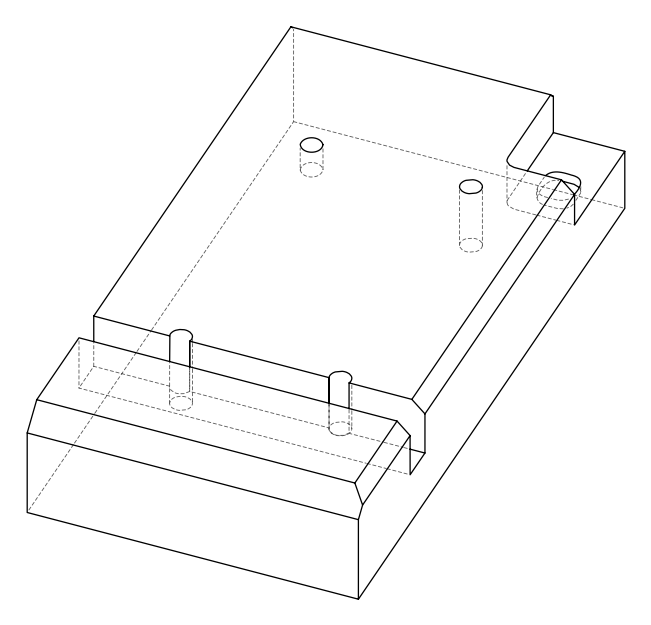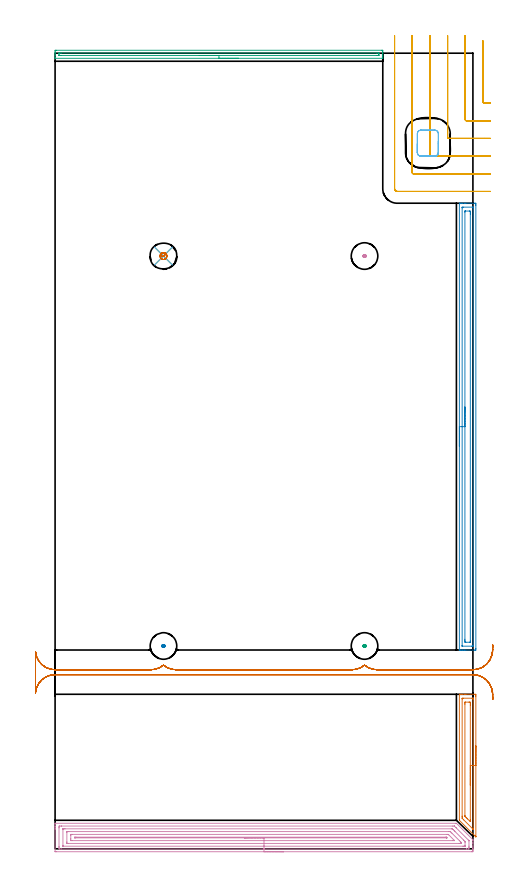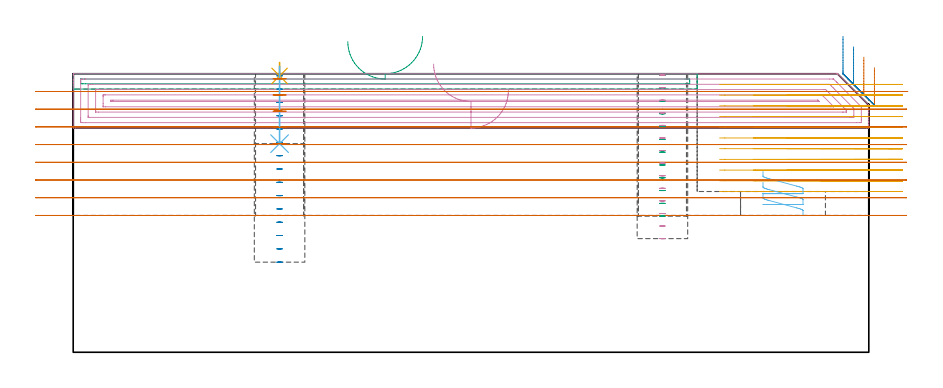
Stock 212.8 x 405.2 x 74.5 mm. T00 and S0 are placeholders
(PLAN: 13 operations, 6 tool changes, 43.7 min)
(1 AREA_MILL | FG_CHAMFER_SURFACE | UGT0205_001 | 1.89 min | 2907 mm3)
(2 AREA_MILL_1 | FG_CHAMFER_SURFACE_1 | UGT0205_001 | 5.7 min | 8397 mm3)
(3 AREA_MILL_2 | FG_CHAMFER_SURFACE_2 | UGT0205_001 | 2.83 min | 1425 mm3)
(4 AREA_MILL_3 | FG_CHAMFER_SURFACE_3 | UGT0205_001 | 10.28 min | 22009 mm3)
(5 MILL_CORNER_NOTCH_RECTANGULAR | CORNER_NOTCH_RECTANGULAR | NXT0201_011 | Follow Part, ap 3, ae 75% | 12.45 min | 109902 mm3)
(6 MILL_RECTANGULAR_POCKET | POCKET_RECTANGULAR_STRAIGHT | NXT0201_011 | Follow Part, ap 3, ae 75% | 0.56 min | 3330 mm3)
(7 MILL_RECTANGULAR_SLOT | SLOT_RECTANGULAR | UGT0201_094 | Follow Part, ap 5, ae 75% | 8.36 min | 182697 mm3)
(8 MILL_BLIND_HOLE_FROM_SOLID_MATERIAL | STEP1POCKET | NXT0201_011 | Spiral | 0.44 min | 4747 mm3)
(9 MILL_BLIND_HOLE_FROM_SOLID_MATERIAL_1 | STEP1POCKET_1 | NXT0201_011 | Spiral | 0.35 min | 3032 mm3)
(10 MILL_BLIND_HOLE_FROM_SOLID_MATERIAL_2 | STEP1POCKET_3 | NXT0201_011 | Spiral | 0.41 min | 6294 mm3)
(11 SPOT_DRILL | STEP1POCKET_2 | NXT0321_9005460120000 | 0.03 min | 0 mm3)
(12 DRILL_BLIND_HOLE_INTO_CENTER | STEP1POCKET_2 | NXT0301_128 | 0.08 min | 1974 mm3)
(13 MILL_ROUGH_BLIND_HOLE_CONTOUR | STEP1POCKET_2 | NXT0201_010 | Spiral | 0.35 min | 701 mm3)
(TOOL UGT0205_001 | Chamfer Mill 20 x 3 x 45 deg. | D20 FL50 Z2)
(TOOL NXT0201_011 | ENDMILL 12mm [2P460-1200-NA 1630] | D12 FL38 Z6)
(TOOL UGT0201_094 | End mill 20 mm | D20 FL38 Z4)
(TOOL NXT0321_9005460120000 | NC Spot Drill, 142deg, 12mm, Carbide, Uncoated | D12 PA142 FL30 Z2)
(TOOL NXT0301_128 | Carbide Drill 12mm [861.1-1200-036A1-GP GC34] | D12 PA150 FL37.4 Z2)
(TOOL NXT0201_010 | ENDMILL 10mm [2P460-1000-NA 1630] | D10 FL30 Z6)
(OP 1 AREA_MILL)
G17 G21 G94 G90
T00 M6
G54
G17 G0 G90 X214.3 Y52.4 S1061 M3
G43 Z84.5 H0
Z76.1
G94 G1 Y52.362 Z75.228 F250.
Y52.248 Z74.364
Y52.059 Z73.512
Y51.797 Z72.68
Y51.463 Z71.874
Y51.06 Z71.1
Y50.592 Z70.364
Y50.06 Z69.672
Y49.471 Z69.029
Y48.828 Z68.44
Y48.136 Z67.908
Y47.4 Z67.44
Y46.626 Z67.037
Y45.82 Z66.703
Y44.988 Z66.441
Y44.137 Z66.252
Y43.272 Z66.138
Y42.4 Z66.1
Y6.171
X214.297 Y6.11 Z66.101
X214.296 Y6.109 Z66.102
X214.289 Y6.11 Z66.109
X214.247 Y6.152 Z66.151
X214.122 Y6.276 Z66.274
X213.992 Y6.407 Z66.406
X213.735 Y6.665 Z66.665
X206.037 Y14.363 Z74.363
X205.905 Y14.505 Z74.49
X205.9 Y14.736 Z74.5
Y78.542
X205.902 Y78.69 Z74.488
X205.96 Y78.693 Z74.431
X206.343 Y78.7 Z74.056
X206.784 Z73.615
X207.418 Z72.977
X208.629 Z71.767
X209.206 Z71.188
X213.675 Y78.699 Z66.722
X214.277 Y78.697 Z66.12
X214.292 Y78.693 Z66.106
X214.297 Y78.095 Z66.103
X214.3 Y77.472 Z66.1
Y42.4
X212.886 Z67.514
Y10.17
X212.884 Y10.066 Z67.516
X212.881 Y9.997 Z67.519
X212.879 Y9.983 Z67.521
X212.877 Z67.523
X212.852 Y10.003 Z67.548
X212.781 Y10.07 Z67.619
X208.114 Y14.736 Z72.286
X207.418 Y15.439 Z72.982
X207.326 Y15.535 Z73.074
X207.321 Y15.628 Z73.079
X207.318 Y15.729 Z73.082
X207.314 Y16.521 Z73.086
Y16.625
X207.315 Y76.311 Z73.085
X207.316 Y76.413 Z73.084
X207.319 Y76.519 Z73.081
X207.328 Y76.69 Z73.072
X207.418 Y76.692 Z72.982
X207.924 Y76.699 Z72.476
X212.392 Y76.7 Z68.008
X212.781 Y76.697 Z67.619
X212.837 Y76.694 Z67.563
X212.869 Y76.69 Z67.531
X212.879 Y76.678 Z67.521
X212.881 Y76.623 Z67.519
X212.885 Y76.415 Z67.515
X212.886 Y76.311 Z67.514
Y76.207
Y42.4
X211.472 Z68.928
X211.471 Y14.736 Z68.929
X211.47 Y14.26 Z68.93
X211.467 Y13.844 Z68.933
Y13.843
X211.458 Y13.844 Z68.942
X210.1 Y15.199 Z70.3
X209.671 Y15.628 Z70.729
X209.206 Y16.096 Z71.194
X208.789 Y16.521 Z71.611
X208.735 Y16.585 Z71.665
X208.733 Y16.641 Z71.667
X208.731 Y16.759 Z71.669
X208.729 Y16.997 Z71.671
Y73.634
X208.73 Y74.109 Z71.67
X208.733 Y74.526 Z71.667
X208.735 Y74.643 Z71.665
X208.746 Y74.69 Z71.654
X208.858 Y74.694 Z71.542
X209.033 Y74.699 Z71.367
X210.82 Z69.58
X210.994 Y74.696 Z69.406
X211.168 Y74.69 Z69.232
X211.465 Y74.675 Z68.935
X211.467 Y74.526 Z68.933
X211.47 Y74.05 Z68.93
X211.471 Y73.634 Z68.929
X211.472 Y73.157 Z68.928
Y42.4
Y41.528 Z68.967
Y40.664 Z69.08
Y39.812 Z69.269
Y38.98 Z69.532
Y38.174 Z69.865
Y37.4 Z70.268
Y36.664 Z70.737
Y35.972 Z71.268
Y35.329 Z71.857
Y34.74 Z72.501
Y34.209 Z73.193
Y33.74 Z73.928
Y33.337 Z74.702
Y33.003 Z75.508
Y32.741 Z76.34
Y32.552 Z77.192
Y32.438 Z78.057
Y32.4 Z78.928
G0 Z84.5
M5
M2
(OP 2 AREA_MILL_1)
G17 G21 G94 G90
T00 M6
G54
G17 G0 G90 X205.9 Y205. S1061 M3
G43 Z84.5 H0
G94 G1 Y205.038 Z83.628 F250.
Y205.152 Z82.763
Y205.341 Z81.912
Y205.603 Z81.08
Y205.937 Z80.274
Y206.34 Z79.5
Y206.808 Z78.764
Y207.34 Z78.072
Y207.929 Z77.429
Y208.572 Z76.84
Y209.264 Z76.308
Y210. Z75.84
Y210.774 Z75.437
Y211.58 Z75.103
Y212.412 Z74.841
Y213.263 Z74.652
Y214.128 Z74.538
Y215. Z74.5
Y328.655
X205.903 Y328.791 Z74.488
X205.93 Y328.796 Z74.461
X205.957 Y328.799 Z74.434
X206.307 Y328.8 Z74.092
X206.836 Z73.563
X207.418 Z72.977
X208.603 Z71.794
X209.206 Z71.188
X213.675 Z66.721
X214.265 Y328.797 Z66.132
X214.291 Y328.793 Z66.106
X214.297 Y328.209 Z66.103
X214.3 Y327.586 Z66.1
Y102.059
X214.298 Y101.791 Z66.102
X214.291 Y101.207 Z66.106
X214.265 Y101.203 Z66.132
X213.675 Y101.2 Z66.721
X209.206 Z71.188
X208.603 Z71.794
X208.312 Z72.084
X207.71 Z72.687
X207.418 Z72.977
X206.836 Z73.563
X206.525 Z73.874
X206.307 Z74.092
X205.957 Y101.201 Z74.434
X205.93 Y101.204 Z74.461
X205.903 Y101.209 Z74.488
X205.9 Y101.345 Z74.5
Y215.
X207.314 Z73.086
Y326.426
X207.315 Y326.529 Z73.085
X207.32 Y326.634 Z73.08
X207.331 Y326.79 Z73.069
X207.418 Y326.793 Z72.982
X207.938 Y326.799 Z72.462
X212.781 Y326.8 Z67.619
X212.835 Y326.798 Z67.565
X212.867 Y326.794 Z67.533
X212.879 Y326.79 Z67.521
X212.882 Y326.738 Z67.518
X212.885 Y326.53 Z67.515
X212.886 Y326.426 Z67.514
Y103.574
X212.885 Y103.471 Z67.515
X212.88 Y103.366 Z67.52
X212.869 Y103.21 Z67.531
X212.781 Y103.207 Z67.619
X212.262 Y103.201 Z68.138
X207.418 Y103.2 Z72.982
X207.365 Y103.202 Z73.035
X207.333 Y103.206 Z73.067
X207.321 Y103.21 Z73.079
X207.318 Y103.262 Z73.082
X207.315 Y103.47 Z73.085
X207.314 Y103.574 Z73.086
Y215.
X208.728 Z71.672
X208.729 Y324.228 Z71.671
X208.731 Y324.643 Z71.669
X208.733 Y324.761 Z71.667
X208.735 Y324.783 Z71.665
X208.788 Y324.79 Z71.612
X208.892 Y324.796 Z71.508
X209.05 Y324.8 Z71.35
X210.994 Y324.799 Z69.406
X211.151 Y324.797 Z69.249
X211.458 Y324.79 Z68.942
X211.464 Y324.643 Z68.936
X211.47 Y324.169 Z68.93
X211.471 Y323.752 Z68.929
X211.472 Y323.276 Z68.928
X211.471 Y105.772 Z68.929
X211.469 Y105.357 Z68.931
X211.467 Y105.238 Z68.933
X211.465 Y105.217 Z68.935
X211.412 Y105.21 Z68.988
X211.308 Y105.204 Z69.092
X211.15 Y105.2 Z69.25
X209.206 Y105.201 Z71.194
X209.049 Y105.203 Z71.351
X208.742 Y105.21 Z71.658
X208.735 Y105.357 Z71.665
X208.73 Y105.831 Z71.67
X208.729 Y106.248 Z71.671
X208.728 Y106.724 Z71.672
Y215.
Y215.872 Z71.71
Y216.736 Z71.823
Y217.588 Z72.012
Y218.42 Z72.275
Y219.226 Z72.608
Y220. Z73.011
Y220.736 Z73.48
Y221.428 Z74.011
Y222.071 Z74.601
Y222.66 Z75.244
Y223.191 Z75.936
Y223.66 Z76.672
Y224.063 Z77.445
Y224.397 Z78.251
Y224.659 Z79.083
Y224.848 Z79.935
Y224.962 Z80.8
Y225. Z81.672
G0 Z84.5
M5
M2
(OP 3 AREA_MILL_2)
G17 G21 G94 G90
T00 M6
G54
G17 G0 G90 X93.45 Y402.6 S1061 M3
G43 Z84.5 H0
G94 G1 X93.412 Z83.628 F250.
X93.298 Z82.763
X93.109 Z81.912
X92.847 Z81.08
X92.513 Z80.274
X92.11 Z79.5
X91.642 Z78.764
X91.11 Z78.072
X90.521 Z77.429
X89.878 Z76.839
X89.186 Z76.308
X88.45 Z75.84
X87.676 Z75.437
X86.87 Z75.103
X86.038 Z74.841
X85.186 Z74.652
X84.322 Z74.538
X83.45 Z74.5
X0.14
X0.01 Y402.603 Z74.488
X0.002 Y402.695 Z74.397
X0. Y402.793 Z74.306
Y404.103 Z72.996
Y404.65 Z72.446
Y404.923 Z72.173
Y405.521 Z71.575
Y405.795 Z71.303
X0.004 Y406.392 Z70.702
X0.01 Y406.692 Z70.403
X0.273 Y406.697 Z70.4
X0.585 Y406.7
X166.315
X166.627 Y406.697
X166.89 Y406.692 Z70.403
X166.9 Y406.392 Z70.702
Y405.795 Z71.303
Y405.521 Z71.575
Y404.923 Z72.173
Y404.65 Z72.446
Y404.103 Z72.996
Y403.455 Z73.644
Y402.793 Z74.306
X166.898 Y402.695 Z74.397
X166.89 Y402.603 Z74.488
X166.76 Y402.6 Z74.5
X83.45
Y404.014 Z73.086
X3.018
X2.367 Y404.016 Z73.084
X2.123 Y404.018 Z73.082
X2.036 Y404.021 Z73.079
X2.009 Y404.029 Z73.071
X2.007 Y404.045 Z73.055
X2.002 Y404.136 Z72.964
X2. Y404.65 Z72.45
Y405.009 Z72.091
X2.003 Y405.129 Z71.971
X2.007 Y405.224 Z71.876
X2.011 Y405.279 Z71.821
X2.043 Y405.28 Z71.82
X2.367 Y405.284 Z71.816
X2.609 Y405.285 Z71.815
X3.258 Y405.286 Z71.814
X163.882
X164.533 Y405.284 Z71.816
X164.777 Y405.282 Z71.818
X164.864 Y405.279 Z71.821
X164.891 Y405.271 Z71.829
X164.893 Y405.255 Z71.845
X164.898 Y405.164 Z71.936
X164.9 Y404.65 Z72.45
Y404.291 Z72.809
X164.897 Y404.171 Z72.929
X164.893 Y404.076 Z73.024
X164.889 Y404.021 Z73.079
X164.857 Y404.02 Z73.08
X164.533 Y404.016 Z73.084
X164.291 Y404.015 Z73.085
X163.642 Y404.014 Z73.086
X83.45
X82.578 Z73.124
X81.714 Z73.238
X80.862 Z73.426
X80.03 Z73.689
X79.224 Z74.023
X78.45 Z74.425
X77.714 Z74.894
X77.022 Z75.425
X76.379 Z76.015
X75.79 Z76.658
X75.258 Z77.35
X74.79 Z78.086
X74.387 Z78.86
X74.053 Z79.666
X73.791 Z80.498
X73.602 Z81.349
X73.488 Z82.214
X73.45 Z83.086
G0 Z84.5
M5
M2
(OP 4 AREA_MILL_3)
G17 G21 G94 G90
T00 M6
G54
G17 G0 G90 X116.4 Y-1.5 S1061 M3
G43 Z84.5 H0
Z70.
G94 G1 X116.362 Z69.128 F250.
X116.248 Z68.264
X116.059 Z67.412
X115.797 Z66.58
X115.463 Z65.774
X115.06 Z65.
X114.591 Z64.264
X114.06 Z63.572
X113.471 Z62.929
X112.828 Z62.34
X112.136 Z61.809
X111.4 Z61.34
X110.626 Z60.937
X109.82 Z60.603
X108.988 Z60.341
X108.136 Z60.152
X107.272 Z60.038
X106.4 Z60.
X0.61
X0.053 Y-1.499 Z59.999
X0.002 Y-1.496 Z60.001
X0. Y-1.409 Z60.088
Y9.756 Z71.25
Y10.321 Z71.817
Y10.646 Z72.142
Y11.211 Z72.707
Y11.536 Z73.031
Y12.581 Z74.08
X0.008 Y12.955 Z74.447
X0.01 Y12.997 Z74.488
X0.163 Y13. Z74.5
X204.156
X204.394 Z74.484
X204.5 Y12.901 Z74.4
X212.689 Y4.711 Z66.209
X212.786 Y4.613 Z66.111
X212.799 Y4.594 Z66.091
X212.8 Y4.393 Z65.892
Y4.242 Z65.742
Y3.285 Z64.785
Y2.634 Z64.13
Y1.419 Z62.916
Y0.854 Z62.349
Y0.246 Z61.742
Y-0.036 Z61.459
Y-0.644 Z60.852
X212.798 Y-0.926 Z60.57
X212.792 Y-1.491 Z60.005
X212.759 Y-1.493 Z60.004
X212.19 Y-1.5 Z60.
X106.4
Y-0.086 Z61.414
X3.288
X2.441 Y-0.082 Z61.418
X2.395 Y-0.079 Z61.421
X2.01 Y-0.036 Z61.464
X2.003 Y0.355 Z61.855
X2.001 Y0.854 Z62.354
X2. Y1.248 Z62.748
X2.001 Y10.646 Z72.146
X2.002 Y11.038 Z72.538
X2.01 Y11.536 Z73.036
X2.352 Y11.579 Z73.079
X2.395 Y11.582 Z73.082
X3.238 Y11.586 Z73.086
X3.288
X202.321
X203.214 Y11.585 Z73.085
X203.263 Y11.583 Z73.083
X203.311 Y11.579 Z73.079
X203.371 Y11.568 Z73.068
X203.406 Y11.536 Z73.036
X204.156 Y10.794 Z72.294
X204.304 Y10.646 Z72.146
X210.535 Y4.415 Z65.915
X210.662 Y4.283 Z65.783
X210.744 Y4.195 Z65.695
X210.79 Y4.142 Z65.642
X210.793 Y4.119 Z65.619
X210.798 Y4.022 Z65.522
X210.8 Y1.35 Z62.85
X210.799 Y0.854 Z62.354
X210.798 Y0.462 Z61.962
X210.79 Y-0.036 Z61.464
X210.448 Y-0.079 Z61.421
X210.405 Y-0.082 Z61.418
X209.562 Y-0.086 Z61.414
X209.512
X106.4
Y1.329 Z62.829
X4.181
X4.042 Y1.33 Z62.83
X4.019 Y1.332 Z62.832
X4.013 Y1.334 Z62.834
X4.01 Y1.349 Z62.849
X4.004 Y1.444 Z62.944
X4.001 Y1.564 Z63.064
X4. Y1.744 Z63.244
X4.001 Y9.935 Z71.435
X4.007 Y10.116 Z71.616
X4.01 Y10.162 Z71.662
X4.027 Y10.165 Z71.665
X4.077 Y10.168 Z71.668
X4.181 Y10.17 Z71.67
X4.657 Y10.171 Z71.671
X5.073 Y10.172 Z71.672
X201.954 Y10.171 Z71.671
X202.162 Y10.169 Z71.669
X202.265 Y10.167 Z71.667
X202.313 Y10.165 Z71.665
X202.37 Y10.12 Z71.62
X202.742 Y9.756 Z71.256
X203.263 Y9.238 Z70.738
X203.635 Y8.866 Z70.366
X208.085 Y4.415 Z65.915
X208.619 Y3.877 Z65.377
X208.788 Y3.701 Z65.201
X208.794 Y3.525 Z65.025
X208.798 Y3.346 Z64.846
X208.8 Y1.744 Z63.244
X208.799 Y1.565 Z63.065
X208.793 Y1.384 Z62.884
X208.79 Y1.338 Z62.838
X208.773 Y1.335 Z62.835
X208.723 Y1.332 Z62.832
X208.619 Y1.33 Z62.83
X208.143 Y1.329 Z62.829
X207.727
X106.4
Y2.743 Z64.243
X6.75
X6.058 Y2.748 Z64.248
X6.02 Y2.749 Z64.249
X6.01 Y2.755 Z64.255
X6.007 Y2.777 Z64.277
X6.003 Y2.879 Z64.379
X6.001 Y3.083 Z64.583
X6. Y3.491 Z64.991
X6.001 Y8.404 Z69.904
X6.003 Y8.618 Z70.118
X6.008 Y8.724 Z70.224
X6.01 Y8.746 Z70.246
X6.025 Y8.75 Z70.25
X6.079 Y8.753 Z70.253
X6.859 Y8.757 Z70.257
X6.968
X200.694
X201.085 Y8.753 Z70.253
X201.276 Y8.75 Z70.25
X201.477 Y8.563 Z70.063
X202.074 Y7.975 Z69.475
X205.941 Y4.11 Z65.61
X206.523 Y3.525 Z65.025
X206.715 Y3.327 Z64.827
X206.782 Y3.257 Z64.757
X206.79 Y3.203 Z64.703
X206.794 Y3.096 Z64.596
X206.796 Y2.882 Z64.382
X206.792 Y2.776 Z64.276
X206.79 Y2.754 Z64.254
X206.775 Y2.75 Z64.25
X206.721 Y2.747 Z64.247
X205.941 Y2.743 Z64.243
X205.832
X106.4
Y4.157 Z65.657
X8.644
X8.009 Y4.158 Z65.658
X8.007 Y4.16 Z65.66
X8.002 Y4.165 Z65.665
X8.001 Y4.415 Z65.915
X8. Y5.057 Z66.557
Y6.837 Z68.337
X8.001 Y7.085 Z68.585
X8.005 Y7.246 Z68.746
X8.01 Y7.325 Z68.825
X8.015 Y7.336 Z68.836
X8.054 Y7.339 Z68.839
X8.127 Y7.341 Z68.841
X8.386 Y7.343 Z68.843
X8.644
X199.692
X199.95 Y7.342 Z68.842
X200.123 Y7.339 Z68.839
X200.254 Y7.335 Z68.835
X200.305 Y7.288 Z68.788
X200.516 Y7.085 Z68.585
X203.263 Y4.338 Z65.838
X203.379 Y4.215 Z65.715
X203.427 Y4.163 Z65.663
X203.408 Y4.16 Z65.66
X203.375 Y4.158 Z65.658
X203.263 Y4.157 Z65.657
X202.629
X106.4
Y5.571 Z67.071
X10.43
X10.161 Y5.573 Z67.073
X10.059 Y5.576 Z67.076
X10.015 Y5.578 Z67.078
X10.01 Y5.601 Z67.101
X10.003 Y5.73 Z67.23
X10.007 Y5.876 Z67.376
X10.01 Y5.919 Z67.419
X10.072 Y5.922 Z67.422
X10.43 Y5.926 Z67.426
X10.697 Y5.928 Z67.428
X199.067
X199.156 Y5.927 Z67.427
X199.2 Y5.924 Z67.424
X199.218 Y5.922 Z67.422
X199.24 Y5.904 Z67.404
X199.322 Y5.827 Z67.327
X199.401 Y5.749 Z67.249
X199.552 Y5.591 Z67.091
X199.564 Y5.576 Z67.076
X199.562 Y5.575 Z67.075
X199.532 Y5.573 Z67.073
X199.485 Y5.572 Z67.072
X199.425 Y5.571 Z67.071
X106.4
X105.528 Z67.109
X104.663 Z67.223
X103.812 Z67.412
X102.98 Z67.674
X102.174 Z68.008
X101.4 Z68.411
X100.664 Z68.88
X99.972 Z69.411
X99.329 Z70.
X98.74 Z70.643
X98.208 Z71.335
X97.74 Z72.071
X97.337 Z72.845
X97.003 Z73.651
X96.741 Z74.483
X96.552 Z75.335
X96.438 Z76.2
X96.4 Z77.071
G0 Z84.5
M5
M2
(OP 5 MILL_CORNER_NOTCH_RECTANGULAR)
G17 G21 G94 G90
T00 M6
G54
G17 G0 G90 X217.9 Y411.361 S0 M3
G43 Z84.5 H1
Z71.636
G94 G1 Y408.361 F250.
Y380.396 F500.
G3 X218.496 Y379.8 R0.6
G2 X218.8 Y379.801 R45.
G1 X221.8 Y379.796 F250.
G0 Z84.5
X208.9 Y414.2
Z71.636
G1 Y411.2
Y371.396 F500.
G3 X209.496 Y370.8 R0.6
G1 X218.733
X218.8
X221.8 Y370.794 F250.
G0 Z84.5
X199.9 Y414.2
Z71.636
G1 Y411.2
Y362.396 F500.
G3 X200.496 Y361.8 R0.6
G1 X218.733
X218.8
X221.8 Y361.792 F250.
G0 Z84.5
X190.9 Y414.2
Z71.636
G1 Y411.2
Y353.396 F500.
G3 X191.496 Y352.8 R0.6
G1 X218.733
X218.8
X221.8 Y352.789 F250.
G0 Z84.5
X181.9 Y414.2
Z71.636
G1 Y411.2
Y344.396 F500.
G3 X182.496 Y343.8 R0.6
G1 X218.733
X218.8
X221.8 Y343.777 F250.
G0 Z84.5
X172.9 Y414.2
Z71.636
G1 Y411.2
Y336.2 F500.
G3 X174.3 Y334.8 R1.4
G1 X218.733
X221.733 F250.
G0 Z84.5
X217.9 Y411.361
Z68.773
G1 Y408.361
Y380.396 F500.
G3 X218.496 Y379.8 R0.6
G2 X218.8 Y379.801 R45.
G1 X221.8 F250.
G0 Z84.5
X208.9 Y414.2
Z68.773
G1 Y411.2
Y371.396 F500.
G3 X209.496 Y370.8 R0.6
G1 X218.8
X221.8 F250.
G0 Z84.5
X199.9 Y414.2
Z68.773
G1 Y411.2
Y362.396 F500.
G3 X200.496 Y361.8 R0.6
G1 X218.8
X221.8 F250.
G0 Z84.5
X190.9 Y414.2
Z68.773
G1 Y411.2
Y353.396 F500.
G3 X191.496 Y352.8 R0.6
G1 X218.8
X221.8 F250.
G0 Z84.5
X181.9 Y414.2
Z68.773
G1 Y411.2
Y344.396 F500.
G3 X182.496 Y343.8 R0.6
G1 X218.8
X221.8 F250.
G0 Z84.5
X172.9 Y414.2
Z68.773
G1 Y411.2
Y336.2 F500.
G3 X174.3 Y334.8 R1.4
G1 X218.8
X221.8 F250.
G0 Z84.5
X217.9 Y411.361
Z65.909
G1 Y408.361
Y380.396 F500.
G3 X218.496 Y379.8 R0.6
G2 X218.8 Y379.801 R45.
G1 X221.8 F250.
G0 Z84.5
X208.9 Y414.2
Z65.909
G1 Y411.2
Y371.396 F500.
G3 X209.496 Y370.8 R0.6
G1 X218.8
X221.8 F250.
G0 Z84.5
X199.9 Y414.2
Z65.909
G1 Y411.2
Y362.396 F500.
G3 X200.496 Y361.8 R0.6
G1 X218.8
X221.8 F250.
G0 Z84.5
X190.9 Y414.2
Z65.909
G1 Y411.2
Y353.396 F500.
G3 X191.496 Y352.8 R0.6
G1 X218.8
X221.8 F250.
G0 Z84.5
X181.9 Y414.2
Z65.909
G1 Y411.2
Y344.396 F500.
G3 X182.496 Y343.8 R0.6
G1 X218.8
X221.8 F250.
G0 Z84.5
X172.9 Y414.2
Z65.909
G1 Y411.2
Y336.2 F500.
G3 X174.3 Y334.8 R1.4
G1 X218.8
X221.8 F250.
G0 Z84.5
X217.9 Y411.361
Z63.045
G1 Y408.361
Y380.396 F500.
G3 X218.496 Y379.8 R0.6
G2 X218.8 Y379.801 R45.
G1 X221.8 F250.
G0 Z84.5
X208.9 Y414.2
Z63.045
G1 Y411.2
Y371.396 F500.
G3 X209.496 Y370.8 R0.6
G1 X218.8
X221.8 F250.
G0 Z84.5
X199.9 Y414.2
Z63.045
G1 Y411.2
Y362.396 F500.
G3 X200.496 Y361.8 R0.6
G1 X218.8
X221.8 F250.
G0 Z84.5
X190.9 Y414.2
Z63.045
G1 Y411.2
Y353.396 F500.
G3 X191.496 Y352.8 R0.6
G1 X218.8
X221.8 F250.
G0 Z84.5
X181.9 Y414.2
Z63.045
G1 Y411.2
Y344.396 F500.
G3 X182.496 Y343.8 R0.6
G1 X218.8
X221.8 F250.
G0 Z84.5
X172.9 Y414.2
Z63.045
G1 Y411.2
Y336.2 F500.
G3 X174.3 Y334.8 R1.4
G1 X218.8
X221.8 F250.
G0 Z84.5
X217.9 Y411.361
Z60.182
G1 Y408.361
Y380.396 F500.
G3 X218.496 Y379.8 R0.6
G2 X218.8 Y379.801 R45.
G1 X221.8 F250.
G0 Z84.5
X208.9 Y414.2
Z60.182
G1 Y411.2
Y371.396 F500.
G3 X209.496 Y370.8 R0.6
G1 X218.8
X221.8 F250.
G0 Z84.5
X199.9 Y414.2
Z60.182
G1 Y411.2
Y362.396 F500.
G3 X200.496 Y361.8 R0.6
G1 X218.8
X221.8 F250.
G0 Z84.5
X190.9 Y414.2
Z60.182
G1 Y411.2
Y353.396 F500.
G3 X191.496 Y352.8 R0.6
G1 X218.8
X221.8 F250.
G0 Z84.5
X181.9 Y414.2
Z60.182
G1 Y411.2
Y344.396 F500.
G3 X182.496 Y343.8 R0.6
G1 X218.8
X221.8 F250.
G0 Z84.5
X172.9 Y414.2
Z60.182
G1 Y411.2
Y336.2 F500.
G3 X174.3 Y334.8 R1.4
G1 X218.8
X221.8 F250.
G0 Z84.5
X217.9 Y411.361
Z57.318
G1 Y408.361
Y380.396 F500.
G3 X218.496 Y379.8 R0.6
G2 X218.8 Y379.801 R45.
G1 X221.8 F250.
G0 Z84.5
X208.9 Y414.2
Z57.318
G1 Y411.2
Y371.396 F500.
G3 X209.496 Y370.8 R0.6
G1 X218.8
X221.8 F250.
G0 Z84.5
X199.9 Y414.2
Z57.318
G1 Y411.2
Y362.396 F500.
G3 X200.496 Y361.8 R0.6
G1 X218.8
X221.8 F250.
G0 Z84.5
X190.9 Y414.2
Z57.318
G1 Y411.2
Y353.396 F500.
G3 X191.496 Y352.8 R0.6
G1 X218.8
X221.8 F250.
G0 Z84.5
X181.9 Y414.2
Z57.318
G1 Y411.2
Y344.396 F500.
G3 X182.496 Y343.8 R0.6
G1 X218.8
X221.8 F250.
G0 Z84.5
X172.9 Y414.2
Z57.318
G1 Y411.2
Y336.2 F500.
G3 X174.3 Y334.8 R1.4
G1 X218.8
X221.8 F250.
G0 Z84.5
X217.9 Y411.361
Z54.455
G1 Y408.361
Y380.396 F500.
G3 X218.496 Y379.8 R0.6
G2 X218.8 Y379.801 R45.
G1 X221.8 F250.
G0 Z84.5
X208.9 Y414.2
Z54.455
G1 Y411.2
Y371.396 F500.
G3 X209.496 Y370.8 R0.6
G1 X218.8
X221.8 F250.
G0 Z84.5
X199.9 Y414.2
Z54.455
G1 Y411.2
Y362.396 F500.
G3 X200.496 Y361.8 R0.6
G1 X218.8
X221.8 F250.
G0 Z84.5
X190.9 Y414.2
Z54.455
G1 Y411.2
Y353.396 F500.
G3 X191.496 Y352.8 R0.6
G1 X218.8
X221.8 F250.
G0 Z84.5
X181.9 Y414.2
Z54.455
G1 Y411.2
Y344.396 F500.
G3 X182.496 Y343.8 R0.6
G1 X218.8
X221.8 F250.
G0 Z84.5
X172.9 Y414.2
Z54.455
G1 Y411.2
Y336.2 F500.
G3 X174.3 Y334.8 R1.4
G1 X218.8
X221.8 F250.
G0 Z84.5
X217.9 Y411.361
Z51.591
G1 Y408.361
Y380.396 F500.
G3 X218.496 Y379.8 R0.6
G2 X218.8 Y379.801 R45.
G1 X221.8 F250.
G0 Z84.5
X208.9 Y414.2
Z51.591
G1 Y411.2
Y371.396 F500.
G3 X209.496 Y370.8 R0.6
G1 X218.8
X221.8 F250.
G0 Z84.5
X199.9 Y414.2
Z51.591
G1 Y411.2
Y362.396 F500.
G3 X200.496 Y361.8 R0.6
G1 X218.8
X221.8 F250.
G0 Z84.5
X190.9 Y414.2
Z51.591
G1 Y411.2
Y353.396 F500.
G3 X191.496 Y352.8 R0.6
G1 X218.8
X221.8 F250.
G0 Z84.5
X181.9 Y414.2
Z51.591
G1 Y411.2
Y344.396 F500.
G3 X182.496 Y343.8 R0.6
G1 X218.8
X221.8 F250.
G0 Z84.5
X172.9 Y414.2
Z51.591
G1 Y411.2
Y336.2 F500.
G3 X174.3 Y334.8 R1.4
G1 X218.8
X221.8 F250.
G0 Z84.5
X217.9 Y411.361
Z48.727
G1 Y408.361
Y380.396 F500.
G3 X218.496 Y379.8 R0.6
G2 X218.8 Y379.801 R45.
G1 X221.8 F250.
G0 Z84.5
X208.9 Y414.2
Z48.727
G1 Y411.2
Y371.396 F500.
G3 X209.496 Y370.8 R0.6
G1 X218.8
X221.8 F250.
G0 Z84.5
X199.9 Y414.2
Z48.727
G1 Y411.2
Y362.396 F500.
G3 X200.496 Y361.8 R0.6
G1 X218.8
X221.8 F250.
G0 Z84.5
X190.9 Y414.2
Z48.727
G1 Y411.2
Y353.396 F500.
G3 X191.496 Y352.8 R0.6
G1 X218.8
X221.8 F250.
G0 Z84.5
X181.9 Y414.2
Z48.727
G1 Y411.2
Y344.396 F500.
G3 X182.496 Y343.8 R0.6
G1 X218.8
X221.8 F250.
G0 Z84.5
X172.9 Y414.2
Z48.727
G1 Y411.2
Y336.2 F500.
G3 X174.3 Y334.8 R1.4
G1 X218.8
X221.8 F250.
G0 Z84.5
X217.9 Y411.361
Z45.864
G1 Y408.361
Y380.396 F500.
G3 X218.496 Y379.8 R0.6
G2 X218.8 Y379.801 R45.
G1 X221.8 F250.
G0 Z84.5
X208.9 Y414.2
Z45.864
G1 Y411.2
Y371.396 F500.
G3 X209.496 Y370.8 R0.6
G1 X218.8
X221.8 F250.
G0 Z84.5
X199.9 Y414.2
Z45.864
G1 Y411.2
Y362.396 F500.
G3 X200.496 Y361.8 R0.6
G1 X218.8
X221.8 F250.
G0 Z84.5
X190.9 Y414.2
Z45.864
G1 Y411.2
Y353.396 F500.
G3 X191.496 Y352.8 R0.6
G1 X218.8
X221.8 F250.
G0 Z84.5
X181.9 Y414.2
Z45.864
G1 Y411.2
Y344.396 F500.
G3 X182.496 Y343.8 R0.6
G1 X218.8
X221.8 F250.
G0 Z84.5
X172.9 Y414.2
Z45.864
G1 Y411.2
Y336.2 F500.
G3 X174.3 Y334.8 R1.4
G1 X218.8
X221.8 F250.
G0 Z84.5
X217.9 Y411.361
Z43.
G1 Y408.361
Y380.396 F500.
G3 X218.496 Y379.8 R0.6
G2 X218.8 Y379.801 R45.
G1 X221.8 F250.
G0 Z84.5
X208.9 Y414.2
Z43.
G1 Y411.2
Y371.396 F500.
G3 X209.496 Y370.8 R0.6
G1 X218.8
X221.8 F250.
G0 Z84.5
X199.9 Y414.2
Z43.
G1 Y411.2
Y362.396 F500.
G3 X200.496 Y361.8 R0.6
G1 X218.8
X221.8 F250.
G0 Z84.5
X190.9 Y414.2
Z43.
G1 Y411.2
Y353.396 F500.
G3 X191.496 Y352.8 R0.6
G1 X218.8
X221.8 F250.
G0 Z84.5
X181.9 Y414.2
Z43.
G1 Y411.2
Y344.396 F500.
G3 X182.496 Y343.8 R0.6
G1 X218.8
X221.8 F250.
G0 Z84.5
X172.9 Y414.2
Z43.
G1 Y411.2
Y336.2 F500.
G3 X174.3 Y334.8 R1.4
G1 X218.8
X221.8 F250.
G0 Z84.5
M5
M2
(OP 6 MILL_RECTANGULAR_POCKET)
G17 G21 G94 G90
T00 M6
G54
G17 G0 G90 X184.5 Y359.115 S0 M3
G43 Z84.5 H1
Z48.346
G94 G1 Y354.6 Z47.136 F250.
Y354.466 Z47.1
X184.564 Y354.105 Z47.002
X184.7 Y353.765 Z46.904
X184.901 Y353.46 Z46.806
X185.16 Y353.201 Z46.708
X185.465 Y353. Z46.61
X185.805 Y352.864 Z46.512
X186.166 Y352.8 Z46.414
X193.534 Z44.439
X193.895 Y352.864 Z44.341
X194.235 Y353. Z44.243
X194.54 Y353.201 Z44.145
X194.799 Y353.46 Z44.047
X195. Y353.765 Z43.949
X195.136 Y354.105 Z43.851
X195.2 Y354.466 Z43.753
Y354.6 Z43.717
Y359.4 Z42.431
Y364.2 F500.
G3 X193.4 Y366. R1.8
G1 X186.3
G3 X184.5 Y364.2 R1.8
G1 Y354.6
G3 X186.3 Y352.8 R1.8
G1 X193.4
G3 X195.2 Y354.6 R1.8
G1 Y359.4
Y360.4
G0 X184.5 Y359.115 Z45.431
G1 Y354.6 Z44.221 F250.
Y354.466 Z44.185
X184.564 Y354.105 Z44.087
X184.7 Y353.765 Z43.989
X184.901 Y353.46 Z43.891
X185.16 Y353.201 Z43.793
X185.465 Y353. Z43.695
X185.805 Y352.864 Z43.596
X186.166 Y352.8 Z43.498
X193.534 Z41.524
X193.895 Y352.864 Z41.426
X194.235 Y353. Z41.328
X194.54 Y353.201 Z41.23
X194.799 Y353.46 Z41.132
X195. Y353.765 Z41.034
X195.136 Y354.105 Z40.936
X195.2 Y354.466 Z40.838
Y354.6 Z40.802
Y359.4 Z39.515
Y364.2 F500.
G3 X193.4 Y366. R1.8
G1 X186.3
G3 X184.5 Y364.2 R1.8
G1 Y354.6
G3 X186.3 Y352.8 R1.8
G1 X193.4
G3 X195.2 Y354.6 R1.8
G1 Y359.4
Y360.4
G0 X184.5 Y359.115 Z42.515
G1 Y354.6 Z41.306 F250.
Y354.466 Z41.27
X184.564 Y354.105 Z41.171
X184.7 Y353.765 Z41.073
X184.901 Y353.46 Z40.975
X185.16 Y353.201 Z40.877
X185.465 Y353. Z40.779
X185.805 Y352.864 Z40.681
X186.166 Y352.8 Z40.583
X193.534 Z38.609
X193.895 Y352.864 Z38.511
X194.235 Y353. Z38.413
X194.54 Y353.201 Z38.314
X194.799 Y353.46 Z38.216
X195. Y353.765 Z38.118
X195.136 Y354.105 Z38.02
X195.2 Y354.466 Z37.922
Y354.6 Z37.886
Y359.4 Z36.6
Y364.2 F500.
G3 X193.4 Y366. R1.8
G1 X186.3
G3 X184.5 Y364.2 R1.8
G1 Y354.6
G3 X186.3 Y352.8 R1.8
G1 X193.4
G3 X195.2 Y354.6 R1.8
G1 Y359.4
Y360.4
G0 Z84.5
M5
M2
(OP 7 MILL_RECTANGULAR_SLOT)
G17 G21 G94 G90
T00 M6
G54
G17 G0 G90 X223.234 Y101.573 S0 M3
G43 Z84.5 H0
Z69.762
G94 G1 X222.475 Y98.671 F250.
G2 X212.8 Y91.2 R10. F500.
G1 X164.015
G2 X157.6 Y93.529 R10.
X151.185 Y91.2 R10.
G1 X61.615
G2 X55.2 Y93.529 R10.
X48.785 Y91.2 R10.
G1 X0.
G2 X-9.97 Y100.426 R10.
G1 X-10.
Y79.474
X-9.97
G2 X0. Y88.7 R10.
G1 X212.8
G2 X222.471 Y81.244 R10.
G1 X223.234 Y78.343 F250.
G0 X222.924 Y103.75 Z65.025
G1 X222.79 Y100.753
G2 X212.8 Y91.2 R10. F500.
G1 X164.015
G2 X157.6 Y93.529 R10.
X151.185 Y91.2 R10.
G1 X61.615
G2 X55.2 Y93.529 R10.
X48.785 Y91.2 R10.
G1 X0.
G2 X-9.97 Y100.426 R10.
G1 X-10.
Y79.474
X-9.97
G2 X0. Y88.7 R10.
G1 X212.8
G2 X222.79 Y79.147 R10.
G1 X222.924 Y76.15 F250.
G0 Y103.75 Z60.287
G1 X222.79 Y100.753
G2 X212.8 Y91.2 R10. F500.
G1 X164.015
G2 X157.6 Y93.529 R10.
X151.185 Y91.2 R10.
G1 X61.615
G2 X55.2 Y93.529 R10.
X48.785 Y91.2 R10.
G1 X0.
G2 X-9.97 Y100.426 R10.
G1 X-10.
Y79.474
X-9.97
G2 X0. Y88.7 R10.
G1 X212.8
G2 X222.79 Y79.147 R10.
G1 X222.924 Y76.15 F250.
G0 Y103.75 Z55.55
G1 X222.79 Y100.753
G2 X212.8 Y91.2 R10. F500.
G1 X164.015
G2 X157.6 Y93.529 R10.
X151.185 Y91.2 R10.
G1 X61.615
G2 X55.2 Y93.529 R10.
X48.785 Y91.2 R10.
G1 X0.
G2 X-9.97 Y100.426 R10.
G1 X-10.
Y79.474
X-9.97
G2 X0. Y88.7 R10.
G1 X212.8
G2 X222.79 Y79.147 R10.
G1 X222.924 Y76.15 F250.
G0 Y103.75 Z50.812
G1 X222.79 Y100.753
G2 X212.8 Y91.2 R10. F500.
G1 X164.015
G2 X157.6 Y93.529 R10.
X151.185 Y91.2 R10.
G1 X61.615
G2 X55.2 Y93.529 R10.
X48.785 Y91.2 R10.
G1 X0.
G2 X-9.97 Y100.426 R10.
G1 X-10.
Y79.474
X-9.97
G2 X0. Y88.7 R10.
G1 X212.8
G2 X222.79 Y79.147 R10.
G1 X222.924 Y76.15 F250.
G0 Y103.75 Z46.075
G1 X222.79 Y100.753
G2 X212.8 Y91.2 R10. F500.
G1 X164.015
G2 X157.6 Y93.529 R10.
X151.185 Y91.2 R10.
G1 X61.615
G2 X55.2 Y93.529 R10.
X48.785 Y91.2 R10.
G1 X0.
G2 X-9.97 Y100.426 R10.
G1 X-10.
Y79.474
X-9.97
G2 X0. Y88.7 R10.
G1 X212.8
G2 X222.79 Y79.147 R10.
G1 X222.924 Y76.15 F250.
G0 Y103.75 Z41.337
G1 X222.79 Y100.753
G2 X212.8 Y91.2 R10. F500.
G1 X164.015
G2 X157.6 Y93.529 R10.
X151.185 Y91.2 R10.
G1 X61.615
G2 X55.2 Y93.529 R10.
X48.785 Y91.2 R10.
G1 X0.
G2 X-9.97 Y100.426 R10.
G1 X-10.
Y79.474
X-9.97
G2 X0. Y88.7 R10.
G1 X212.8
G2 X222.79 Y79.147 R10.
G1 X222.924 Y76.15 F250.
G0 Y103.75 Z36.6
G1 X222.79 Y100.753
G2 X212.8 Y91.2 R10. F500.
G1 X164.015
G2 X157.6 Y93.529 R10.
X151.185 Y91.2 R10.
G1 X61.615
G2 X55.2 Y93.529 R10.
X48.785 Y91.2 R10.
G1 X0.
G2 X-9.97 Y100.426 R10.
G1 X-10.
Y79.474
X-9.97
G2 X0. Y88.7 R10.
G1 X212.8
G2 X222.79 Y79.147 R10.
G1 X222.924 Y76.15 F250.
G0 Z84.5
M5
M2
(OP 8 MILL_BLIND_HOLE_FROM_SOLID_MATERIAL)
G17 G21 G94 G90
T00 M6
G54
G17 G0 G90 X55.2 Y103.3 S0 M3
G43 Z84.5 H1
Z73.94
G94 G3 X55.575 Y103.675 R0.375 F250.
X55.2 Y104.05 R0.375
X54.45 Y103.3 R0.75
X55.2 Y104.05 R-0.75
X54.825 Y103.675 R0.375
X55.2 Y103.3 R0.375
G0 Z70.38
G3 X55.575 Y103.675 R0.375
X55.2 Y104.05 R0.375
X54.45 Y103.3 R0.75
X55.2 Y104.05 R-0.75
X54.825 Y103.675 R0.375
X55.2 Y103.3 R0.375
G0 Z66.82
G3 X55.575 Y103.675 R0.375
X55.2 Y104.05 R0.375
X54.45 Y103.3 R0.75
X55.2 Y104.05 R-0.75
X54.825 Y103.675 R0.375
X55.2 Y103.3 R0.375
G0 Z63.26
G3 X55.575 Y103.675 R0.375
X55.2 Y104.05 R0.375
X54.45 Y103.3 R0.75
X55.2 Y104.05 R-0.75
X54.825 Y103.675 R0.375
X55.2 Y103.3 R0.375
G0 Z59.7
G3 X55.575 Y103.675 R0.375
X55.2 Y104.05 R0.375
X54.45 Y103.3 R0.75
X55.2 Y104.05 R-0.75
X54.825 Y103.675 R0.375
X55.2 Y103.3 R0.375
G0 Z56.14
G3 X55.575 Y103.675 R0.375
X55.2 Y104.05 R0.375
X54.45 Y103.3 R0.75
X55.2 Y104.05 R-0.75
X54.825 Y103.675 R0.375
X55.2 Y103.3 R0.375
G0 Z52.58
G3 X55.575 Y103.675 R0.375
X55.2 Y104.05 R0.375
X54.45 Y103.3 R0.75
X55.2 Y104.05 R-0.75
X54.825 Y103.675 R0.375
X55.2 Y103.3 R0.375
G0 Z49.02
G3 X55.575 Y103.675 R0.375
X55.2 Y104.05 R0.375
X54.45 Y103.3 R0.75
X55.2 Y104.05 R-0.75
X54.825 Y103.675 R0.375
X55.2 Y103.3 R0.375
G0 Z45.46
G3 X55.575 Y103.675 R0.375
X55.2 Y104.05 R0.375
X54.45 Y103.3 R0.75
X55.2 Y104.05 R-0.75
X54.825 Y103.675 R0.375
X55.2 Y103.3 R0.375
G0 Z41.9
G3 X55.575 Y103.675 R0.375
X55.2 Y104.05 R0.375
X54.45 Y103.3 R0.75
X55.2 Y104.05 R-0.75
X54.825 Y103.675 R0.375
X55.2 Y103.3 R0.375
G0 Z38.34
G3 X55.575 Y103.675 R0.375
X55.2 Y104.05 R0.375
X54.45 Y103.3 R0.75
X55.2 Y104.05 R-0.75
X54.825 Y103.675 R0.375
X55.2 Y103.3 R0.375
G0 Z34.78
G3 X55.575 Y103.675 R0.375
X55.2 Y104.05 R0.375
X54.45 Y103.3 R0.75
X55.2 Y104.05 R-0.75
X54.825 Y103.675 R0.375
X55.2 Y103.3 R0.375
G0 Z31.22
G3 X55.575 Y103.675 R0.375
X55.2 Y104.05 R0.375
X54.45 Y103.3 R0.75
X55.2 Y104.05 R-0.75
X54.825 Y103.675 R0.375
X55.2 Y103.3 R0.375
G0 Z27.66
G3 X55.575 Y103.675 R0.375
X55.2 Y104.05 R0.375
X54.45 Y103.3 R0.75
X55.2 Y104.05 R-0.75
X54.825 Y103.675 R0.375
X55.2 Y103.3 R0.375
G0 Z24.1
G3 X55.575 Y103.675 R0.375
X55.2 Y104.05 R0.375
X54.45 Y103.3 R0.75
X55.2 Y104.05 R-0.75
X54.825 Y103.675 R0.375
X55.2 Y103.3 R0.375
G0 Z84.5
M5
M2
(OP 9 MILL_BLIND_HOLE_FROM_SOLID_MATERIAL_1)
G17 G21 G94 G90
T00 M6
G54
G17 G0 G90 X157.6 Y103.3 S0 M3
G43 Z84.5 H1
Z74.075
G94 G3 X157.975 Y103.675 R0.375 F250.
X157.6 Y104.05 R0.375
X156.85 Y103.3 R0.75
X157.6 Y104.05 R-0.75
X157.225 Y103.675 R0.375
X157.6 Y103.3 R0.375
G0 Z70.65
G3 X157.975 Y103.675 R0.375
X157.6 Y104.05 R0.375
X156.85 Y103.3 R0.75
X157.6 Y104.05 R-0.75
X157.225 Y103.675 R0.375
X157.6 Y103.3 R0.375
G0 Z67.225
G3 X157.975 Y103.675 R0.375
X157.6 Y104.05 R0.375
X156.85 Y103.3 R0.75
X157.6 Y104.05 R-0.75
X157.225 Y103.675 R0.375
X157.6 Y103.3 R0.375
G0 Z63.8
G3 X157.975 Y103.675 R0.375
X157.6 Y104.05 R0.375
X156.85 Y103.3 R0.75
X157.6 Y104.05 R-0.75
X157.225 Y103.675 R0.375
X157.6 Y103.3 R0.375
G0 Z60.375
G3 X157.975 Y103.675 R0.375
X157.6 Y104.05 R0.375
X156.85 Y103.3 R0.75
X157.6 Y104.05 R-0.75
X157.225 Y103.675 R0.375
X157.6 Y103.3 R0.375
G0 Z56.95
G3 X157.975 Y103.675 R0.375
X157.6 Y104.05 R0.375
X156.85 Y103.3 R0.75
X157.6 Y104.05 R-0.75
X157.225 Y103.675 R0.375
X157.6 Y103.3 R0.375
G0 Z53.525
G3 X157.975 Y103.675 R0.375
X157.6 Y104.05 R0.375
X156.85 Y103.3 R0.75
X157.6 Y104.05 R-0.75
X157.225 Y103.675 R0.375
X157.6 Y103.3 R0.375
G0 Z50.1
G3 X157.975 Y103.675 R0.375
X157.6 Y104.05 R0.375
X156.85 Y103.3 R0.75
X157.6 Y104.05 R-0.75
X157.225 Y103.675 R0.375
X157.6 Y103.3 R0.375
G0 Z46.675
G3 X157.975 Y103.675 R0.375
X157.6 Y104.05 R0.375
X156.85 Y103.3 R0.75
X157.6 Y104.05 R-0.75
X157.225 Y103.675 R0.375
X157.6 Y103.3 R0.375
G0 Z43.25
G3 X157.975 Y103.675 R0.375
X157.6 Y104.05 R0.375
X156.85 Y103.3 R0.75
X157.6 Y104.05 R-0.75
X157.225 Y103.675 R0.375
X157.6 Y103.3 R0.375
G0 Z39.825
G3 X157.975 Y103.675 R0.375
X157.6 Y104.05 R0.375
X156.85 Y103.3 R0.75
X157.6 Y104.05 R-0.75
X157.225 Y103.675 R0.375
X157.6 Y103.3 R0.375
G0 Z36.4
G3 X157.975 Y103.675 R0.375
X157.6 Y104.05 R0.375
X156.85 Y103.3 R0.75
X157.6 Y104.05 R-0.75
X157.225 Y103.675 R0.375
X157.6 Y103.3 R0.375
G0 Z84.5
M5
M2
(OP 10 MILL_BLIND_HOLE_FROM_SOLID_MATERIAL_2)
G17 G21 G94 G90
T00 M6
G54
G17 G0 G90 X157.6 Y301.9 S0 M3
G43 Z84.5 H1
Z74.136
G94 G3 X157.975 Y302.275 R0.375 F250.
X157.6 Y302.65 R0.375
X156.85 Y301.9 R0.75
X157.6 Y302.65 R-0.75
X157.225 Y302.275 R0.375
X157.6 Y301.9 R0.375
G0 Z70.771
G3 X157.975 Y302.275 R0.375
X157.6 Y302.65 R0.375
X156.85 Y301.9 R0.75
X157.6 Y302.65 R-0.75
X157.225 Y302.275 R0.375
X157.6 Y301.9 R0.375
G0 Z67.407
G3 X157.975 Y302.275 R0.375
X157.6 Y302.65 R0.375
X156.85 Y301.9 R0.75
X157.6 Y302.65 R-0.75
X157.225 Y302.275 R0.375
X157.6 Y301.9 R0.375
G0 Z64.043
G3 X157.975 Y302.275 R0.375
X157.6 Y302.65 R0.375
X156.85 Y301.9 R0.75
X157.6 Y302.65 R-0.75
X157.225 Y302.275 R0.375
X157.6 Y301.9 R0.375
G0 Z60.679
G3 X157.975 Y302.275 R0.375
X157.6 Y302.65 R0.375
X156.85 Y301.9 R0.75
X157.6 Y302.65 R-0.75
X157.225 Y302.275 R0.375
X157.6 Y301.9 R0.375
G0 Z57.314
G3 X157.975 Y302.275 R0.375
X157.6 Y302.65 R0.375
X156.85 Y301.9 R0.75
X157.6 Y302.65 R-0.75
X157.225 Y302.275 R0.375
X157.6 Y301.9 R0.375
G0 Z53.95
G3 X157.975 Y302.275 R0.375
X157.6 Y302.65 R0.375
X156.85 Y301.9 R0.75
X157.6 Y302.65 R-0.75
X157.225 Y302.275 R0.375
X157.6 Y301.9 R0.375
G0 Z50.586
G3 X157.975 Y302.275 R0.375
X157.6 Y302.65 R0.375
X156.85 Y301.9 R0.75
X157.6 Y302.65 R-0.75
X157.225 Y302.275 R0.375
X157.6 Y301.9 R0.375
G0 Z47.221
G3 X157.975 Y302.275 R0.375
X157.6 Y302.65 R0.375
X156.85 Y301.9 R0.75
X157.6 Y302.65 R-0.75
X157.225 Y302.275 R0.375
X157.6 Y301.9 R0.375
G0 Z43.857
G3 X157.975 Y302.275 R0.375
X157.6 Y302.65 R0.375
X156.85 Y301.9 R0.75
X157.6 Y302.65 R-0.75
X157.225 Y302.275 R0.375
X157.6 Y301.9 R0.375
G0 Z40.493
G3 X157.975 Y302.275 R0.375
X157.6 Y302.65 R0.375
X156.85 Y301.9 R0.75
X157.6 Y302.65 R-0.75
X157.225 Y302.275 R0.375
X157.6 Y301.9 R0.375
G0 Z37.129
G3 X157.975 Y302.275 R0.375
X157.6 Y302.65 R0.375
X156.85 Y301.9 R0.75
X157.6 Y302.65 R-0.75
X157.225 Y302.275 R0.375
X157.6 Y301.9 R0.375
G0 Z33.764
G3 X157.975 Y302.275 R0.375
X157.6 Y302.65 R0.375
X156.85 Y301.9 R0.75
X157.6 Y302.65 R-0.75
X157.225 Y302.275 R0.375
X157.6 Y301.9 R0.375
G0 Z30.4
G3 X157.975 Y302.275 R0.375
X157.6 Y302.65 R0.375
X156.85 Y301.9 R0.75
X157.6 Y302.65 R-0.75
X157.225 Y302.275 R0.375
X157.6 Y301.9 R0.375
G0 Z84.5
M5
M2
(OP 11 SPOT_DRILL)
G17 G21 G94 G90
T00 M6
G54
G17 G0 G90 X55.2 Y301.9 S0 M3
G43 Z84.5 H0
G94 G81 G98 Z73.919 F250. R77.5
G80
M5
M2
(OP 12 DRILL_BLIND_HOLE_INTO_CENTER)
G17 G21 G94 G90
T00 M6
G54
G17 G0 G90 X55.2 Y301.9 S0 M3
G43 Z84.5 H1
G94 G81 G98 Z55.8 F250. R76.5
G80
M5
M2
(OP 13 MILL_ROUGH_BLIND_HOLE_CONTOUR)
G17 G21 G94 G90
T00 M6
G54
G17 G0 G90 X55.2 Y301.9 S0 M3
G43 Z84.5 H1
Z73.16
G94 G3 X55.791 Y303.059 R0.73 F250.
X54.171 Y303.316 R1.159
X53.784 Y300.871 R1.75
X54.171 Y303.316 R-1.75
X53.978 Y302.094 R0.875
X55.2 Y301.9 R0.875
G0 Z68.82
G3 X55.791 Y303.059 R0.73
X54.171 Y303.316 R1.159
X53.784 Y300.871 R1.75
X54.171 Y303.316 R-1.75
X53.978 Y302.094 R0.875
X55.2 Y301.9 R0.875
G0 Z64.48
G3 X55.791 Y303.059 R0.73
X54.171 Y303.316 R1.159
X53.784 Y300.871 R1.75
X54.171 Y303.316 R-1.75
X53.978 Y302.094 R0.875
X55.2 Y301.9 R0.875
G0 Z60.14
G3 X55.791 Y303.059 R0.73
X54.171 Y303.316 R1.159
X53.784 Y300.871 R1.75
X54.171 Y303.316 R-1.75
X53.978 Y302.094 R0.875
X55.2 Y301.9 R0.875
G0 Z55.8
G3 X55.791 Y303.059 R0.73
X54.171 Y303.316 R1.159
X53.784 Y300.871 R1.75
X54.171 Y303.316 R-1.75
X53.978 Y302.094 R0.875
X55.2 Y301.9 R0.875
G0 Z84.5
M5
M2
